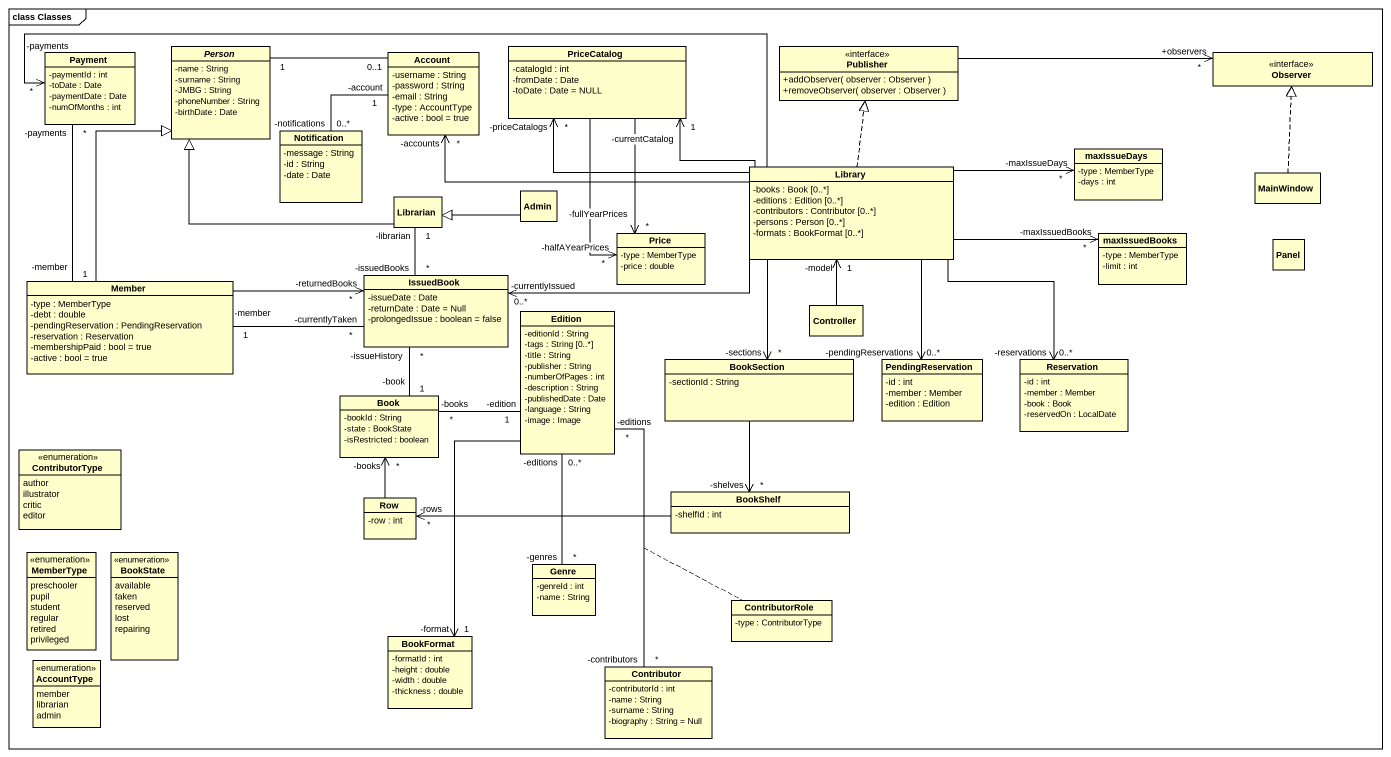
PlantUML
@startuml
mainframe class Classes
hide circle
hide empty members
skinparam classAttributeIconSize 0
class Payment {
  -paymentId : int
  -toDate : Date
  -paymentDate : Date
  -numOfMonths : int
}
abstract class "Person" as Person_ {
  -name : String
  -surname : String
  -JMBG : String
  -phoneNumber : String
  -birthDate : Date
}
class Account {
  -username : String
  -password : String
  -email : String
  -type : AccountType
  -active : bool = true
}
class PriceCatalog {
  -catalogId : int
  -fromDate : Date
  -toDate : Date = NULL
}
interface Publisher {
  +addObserver( observer : Observer )
  +removeObserver( observer : Observer )
}
interface Observer
class Notification {
  -message : String
  -id : String
  -date : Date
}
class maxIssueDays {
  -type : MemberType
  -days : int
}
class Admin
class Library {
  -books : Book [0..*]
  -editions : Edition [0..*]
  -contributors : Contributor [0..*]
  -persons : Person [0..*]
  -formats : BookFormat [0..*]
}
class MainWindow
class Librarian
class Price {
  -type : MemberType
  -price : double
}
class maxIssuedBooks {
  -type : MemberType
  -limit : int
}
class Panel
class Member {
  -type : MemberType
  -debt : double
  -pendingReservation : PendingReservation
  -reservation : Reservation
  -membershipPaid : bool = true
  -active : bool = true
}
class IssuedBook {
  -issueDate : Date
  -returnDate : Date = Null
  -prolongedIssue : boolean = false
}
class Edition {
  -editionId : String
  -tags : String [0..*]
  -title : String
  -publisher : String
  -numberOfPages : int
  -description : String
  -publishedDate : Date
  -language : String
  -image : Image
}
class Controller
class BookSection {
  -sectionId : String
}
class PendingReservation {
  -id : int
  -member : Member
  -edition : Edition
}
class Reservation {
  -id : int
  -member : Member
  -book : Book
  -reservedOn : LocalDate
}
class Book {
  -bookId : String
  -state : BookState
  -isRestricted : boolean
}
enum ContributorType {
  author
  illustrator
  critic
  editor
}
class Row {
  -row : int
}
class BookShelf {
  -shelfId : int
}
enum MemberType {
  preschooler
  pupil
  student
  regular
  retired
  privileged
}
enum BookState {
  available
  taken
  reserved
  lost
  repairing
}
class Genre {
  -genreId : int
  -name : String
}
class ContributorRole {
  -type : ContributorType
}
enum AccountType {
  member
  librarian
  admin
}
class BookFormat {
  -formatId : int
  -height : double
  -width : double
  -thickness : double
}
class Contributor {
  -contributorId : int
  -name : String
  -surname : String
  -biography : String = Null
}
Payment "-payments\n*" -- "-member\n1" Member
Account "0..1" -left- "1" Person_
PriceCatalog --> "-halfAYearPrices\n*" Price
PriceCatalog --> "-fullYearPrices\n*" Price
Publisher -right-> "+observers\n*" Observer
Notification "-notifications\n0..*" -up- "-account\n1" Account
Admin -left-|> Librarian
Library -left-> "-payments\n*" Payment
Library -left-> "-accounts\n*" Account
Library -left-> "-priceCatalogs\n*" PriceCatalog
Library -left-> "-currentCatalog\n1" PriceCatalog
Library .up.|> Publisher
Library -right-> "*\n-maxIssueDays" maxIssueDays
Library -right-> "*\n-maxIssuedBooks" maxIssuedBooks
Library -left-> "-currentlyIssued\n0..*" IssuedBook
Library --> "-sections\n*" BookSection
Library --> "0..*\n-pendingReservations" PendingReservation
Library --> "-reservations\n0..*" Reservation
MainWindow .up.|> Observer
Librarian -up-|> Person_
Member -up-|> Person_
Member -right-> "-returnedBooks\n*" IssuedBook
IssuedBook "*\n-issuedBooks" -up- "1\n-librarian" Librarian
IssuedBook "*\n-currentlyTaken" -left- "1\n-member" Member
IssuedBook "*\n-issueHistory" -- "1\n-book" Book
Edition --> "-format\n1" BookFormat
Controller -up-> "-model\n1" Library
BookSection --> "-shelves\n*" BookShelf
Book "*\n-books" -right- "1\n-edition" Edition
Row -up-> "-books\n*" Book
BookShelf -left-> "-rows\n*" Row
Genre "-genres\n*" -up- "-editions\n0..*" Edition
Contributor "*\n-contributors" -up- "*\n-editions" Edition
(Contributor, Edition) .. ContributorRole
@enduml
